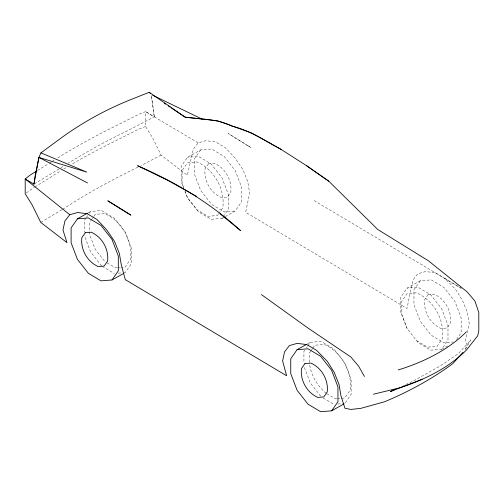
<?xml version="1.0" encoding="UTF-8"?>
<svg xmlns="http://www.w3.org/2000/svg" width="504" height="504" viewBox="0 0 504 504"><rect width="100%" height="100%" fill="white"/><g stroke="black" fill="none" stroke-linecap="round" stroke-linejoin="round"><path stroke-width="0.38" stroke-dasharray="2.52 1.89" d="M465.305 349.316L467.17 344.345L465.286 340.906L469.3 323.839L467.353 312.417L462.496 300.397L455.692 289.504L445.007 278.573L313.803 200.403M465.425 349.348L470.868 339.816L458.646 353.392L440.534 365.772L412.448 381.478L403.225 385.699M85.976 218.119L84.288 220.538L84.288 232.256M86.398 217.514L87.665 215.693M89.353 213.274L90.613 211.453L101.569 210.559L114.219 218.1L125.168 232.042L131.494 248.667L131.494 263.504L125.168 272.588L122.825 272.784M91.904 219.171L89.8 222.188L89.8 235.003L95.262 249.354L104.725 261.4L106.01 262.168M92.32 218.566L93.58 216.752M94.002 216.153L95.262 214.339L104.725 213.57C121.955 221.174 132.835 240.635 130.567 259.295L125.105 267.139L121.47 267.435M225.326 216.562L235.211 211.031L241.536 201.947L241.536 187.104L235.211 170.484L224.255 156.536L211.604 149.001L200.655 149.896L187.469 157.267L181.15 166.352L181.15 181.194L183.62 187.696M200.655 149.896L194.33 158.981L194.33 173.823L200.655 190.443L211.604 204.391L224.255 211.926L235.211 211.031M218.219 214.313L217.382 215.517L207.919 216.292L196.995 209.784L187.532 197.738L185.075 191.281M218.642 213.709L222.844 207.673C225.105 189.013 214.232 169.552 196.995 161.948L187.532 162.723L182.076 170.566L182.076 183.38L183.714 187.69M184.999 191.312L187.469 197.814L198.425 211.762L211.075 219.297L222.025 218.402L222.869 217.192M223.291 216.588L228.35 209.324L228.35 194.481L222.025 177.862L211.075 163.913L198.425 156.379L187.469 157.267M304.769 350.192L303.925 351.401L303.925 363.119M306.457 347.773L307.295 346.557M307.717 345.952L310.25 342.317L321.206 341.429L333.85 348.963L344.805 362.911L351.131 379.531L351.131 394.374L344.805 403.452M310.697 351.238L309.437 353.052L309.437 362.099M311.119 350.639L312.379 348.825M312.795 348.226L314.899 345.209L324.356 344.434C341.592 352.038 352.466 371.498 350.204 390.159L344.742 398.002L337.466 398.601M456.529 339.476L461.166 332.81L461.166 317.974L454.841 301.348L443.892 287.406L431.241 279.865L420.286 280.76L407.106 288.137L400.781 297.221L400.781 312.058L407.106 328.684M420.286 280.76L413.96 289.844L413.96 304.687L420.286 321.306L431.241 335.255L443.892 342.789L453.279 342.027M416.632 340.647L427.556 347.155L437.012 346.387L442.474 338.537C444.742 319.882 433.862 300.416 416.632 292.811L407.169 293.586L401.707 301.43L401.707 314.25L407.169 328.602L418.062 342.626L430.706 350.167L441.661 349.272L447.987 340.187L447.987 325.345L441.661 308.725L430.706 294.777L418.062 287.242L407.106 288.137M461.191 288.307L435.286 272.784L425.565 271.555L417.791 273.76L412.934 279.991L406.98 308.442L245.656 212.323L249.663 192.969L247.722 181.553L242.865 169.533L235.084 158.061L225.37 147.71L215.649 141.914L205.934 140.685L198.16 142.897L193.297 149.121L187.343 175.298L161.104 155.1L152.359 137.346L145.555 126.454L145.555 111.63L138.562 114.414L117.533 125.055A671.334 387.589 0 0 0 57.128 158.275M26.321 192.906L34.196 187.393M37.485 170.535L48.674 163.617M59.05 169.004L33.944 184.168M34.852 186.984L49.335 178.032A671.334 387.589 0 0 1 61.079 170.654M61.904 209.708L40.748 222.428M62.565 209.299L65.854 207.264A671.334 387.589 0 0 1 134.058 169.111L138.26 166.982M161.104 155.1L141.063 165.564M87.98 212.927L90.613 211.453M222.025 218.402L224.664 216.928M307.61 343.797L310.25 342.317M441.661 349.272L448.251 345.58M145.555 126.454L138.562 129.238L117.533 139.879A671.334 387.589 0 0 0 71.757 164.266M117.104 267.794L115.649 267.914L106.653 262.553M117.829 267.731L120.74 267.498M118.131 273.162L122.044 272.847M336.735 398.658L335.28 398.777L326.926 393.8M337.762 404.032L342.455 403.647M198.16 142.897L145.555 111.63L154.3 116.84L127.254 130.845A671.334 387.589 0 0 0 68.16 163.246M326.283 393.416C317.325 386.033 310.514 374.522 309.437 362.855M102.236 266.345L114.219 273.483M323.203 398.002L333.85 404.347M445.007 278.573L461.122 288.257M320.727 396.207L310.25 382.864L303.925 366.244M101.569 265.948L90.613 252L84.288 235.381M60.984 167.763A671.334 387.589 0 0 1 62.931 166.522M63.737 169.042A671.334 387.589 0 0 1 67.076 167.032M49.335 163.208A671.334 387.589 0 0 1 51.269 161.967M51.912 161.557A671.334 387.589 0 0 1 54.514 159.913M208.505 163.787L205.059 168.746C203.629 180.526 210.496 192.824 221.382 197.625L227.354 197.14L230.807 192.181C232.237 180.394 225.364 168.103 214.483 163.302L208.505 163.787M428.142 294.657L424.689 299.609C423.259 311.396 430.132 323.688 441.013 328.488L446.991 328.003L450.437 323.045C451.868 311.264 445.001 298.966 434.114 294.166L428.142 294.657M248.567 146.097L228.161 133.478L251.225 147.829L248.567 146.097M154.3 116.84L151.357 95.338L154.3 116.84"/><path stroke-width="0.76" d="M36.83 170.944L30.246 175.014L25.2 178.958L33.944 184.168L34.959 176.759L38.928 157.418L40.937 152.876L60.026 138.795A475.392 391.186 60 0 1 128.224 100.636L149.253 92.276L185.056 117.123L217.822 120.847L251.893 133.132L281.049 149.36L306.35 165.558L328.734 181.157L377.761 229.496L428.356 260.744L467.17 291.892L474.944 301.083L478.8 312.524L478.8 330.769L477.672 335.891L466.421 350.041A171.499 99.011 0 0 1 398.223 388.193L373.363 394.241M33.944 184.168L38.928 157.418L86.77 172.11L40.937 152.876M87.318 213.299L77.433 218.831L71.108 227.915L71.108 242.752L77.433 259.377L88.389 273.319L101.033 280.86L111.989 279.966L123.852 273.326M111.989 279.966L118.314 270.881L118.314 256.038L111.989 239.419L101.033 225.471L88.389 217.936L77.433 218.831M306.293 344.534L297.07 349.694L290.745 358.779L290.745 373.621L297.07 390.241L308.02 404.189L320.67 411.724L331.626 410.829L344.144 403.824M331.626 410.829L337.945 401.745L337.945 386.902L331.626 370.283L320.67 356.334L308.02 348.799L297.07 349.694M69.779 214.717L64.921 220.941L62.975 230.044L66.988 242.626L40.748 222.428L32.004 204.674L25.2 193.782L25.2 178.958L69.779 214.717L77.553 212.505L87.274 213.734L96.988 219.523L106.709 229.874L114.484 241.353L119.341 253.367L121.288 264.789L125.301 279.651L286.625 375.77L282.612 360.914L284.552 351.805L289.416 345.58L297.19 343.369L306.904 344.597L316.625 350.393L327.316 361.324L334.12 372.217L338.978 384.237L340.924 395.653L344.931 408.234L350.828 409.431L360.732 408.379L384.615 401.751A337.138 194.645 0 0 0 452.819 363.598L463 352.29M395.413 389.271L390.449 391.545L422.169 379.291M281.049 149.36C265.198 140.78 249.959 130.41 232.243 126.214C217.577 118.749 200.957 119.391 185.056 117.123L171.41 108.02M152.668 95.256L201.827 118.988M38.928 157.418L87.488 182.946M196.806 196.491L167.649 180.262L137.586 165.728C175.083 181.894 210.256 202.904 240.471 230.53L220.097 213.809M164.26 103.244L165.558 104.114M168.16 105.846L170.106 107.15M306.35 165.558L328.734 181.157M261.418 294.582L308.001 328.079L350.828 356.977L358.602 366.169L364.461 376.488M149.253 92.276L150.255 93.429M466.421 331.796A171.499 99.011 0 0 1 398.223 369.949M85.289 232.722L81.837 237.68C80.407 249.461 87.274 261.752 98.16 266.559L104.133 266.068L107.585 261.116C109.015 249.329 102.148 237.037 91.262 232.237L85.289 232.722M304.92 363.586L301.474 368.544C300.038 380.325 306.911 392.622 317.797 397.423L323.77 396.938L327.222 391.98C328.652 380.192 321.779 367.901 310.899 363.101L304.92 363.586M128.211 213.425L107.806 200.812L130.87 215.164L128.211 213.425"/></g></svg>
